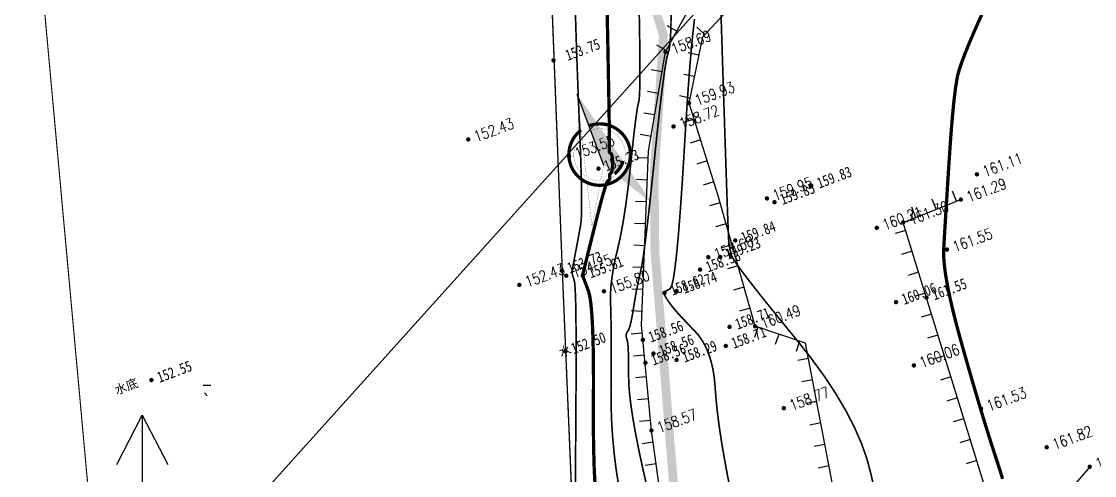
# Model space of a CAD drawing. Header units: millimetres. Extents: x -1471591 to 944464, y -468930 to 547002.
# Drawn here: x 435263 to 533137, y -20878 to 20590 of the extents above; entities that cross this region are included whole.
import ezdxf
from ezdxf.enums import TextEntityAlignment as Align

# ---------------------------------------------------------------- set-up
doc = ezdxf.new("R2010")
doc.units = ezdxf.units.MM
doc.header["$LTSCALE"] = 10
doc.linetypes.add('CENTER', pattern=[2, 1.25, -0.25, 0.25, -0.25])
for name, color, linetype in [('00-wcf水库清淤线', 5, 'Continuous'), ('DGX', 252, 'Continuous'), ('DMTZ', 252, 'Continuous'), ('GCD', 252, 'Continuous'), ('ZBTZ', 252, 'Continuous')]:
    doc.layers.add(name, color=color, linetype=linetype)
doc.layers.add('结构轮廓', color=1, linetype='Continuous', lineweight=35)
doc.layers.add('设计河底', color=5, linetype='Continuous', lineweight=25)
doc.styles.get("Standard").update_dxf_attribs({"font": 'simplex.shx', "width": 0.8, "bigfont": 'hztxt.shx'})
doc.styles.add('宋体', font='', dxfattribs={"height": 1.25, "bigfont": 'hztxt.shx'})
doc.styles.get('宋体').set_extended_font_data('SimSun')

# ---------------------------------------------------------------- blocks, each defined once
blk = doc.blocks.new('GC200')
at = {"layer": 'GCD', "const_width": 0.2, "flags": 128}
blk.add_lwpolyline([(-0.1, 0, 1), (0.1, 0, 1)], format="xyb", close=True, dxfattribs=at)
blk = doc.blocks.new('_COMPASS')
at = {"color": 1}
blk.add_line((0.5, 0), (-0.0875, 0), dxfattribs=at)
at = {"color": 1, "const_width": 0.00125}
for points in [[(-0.5, 0.25), (-0.2229, 0.082)], [(-0.1687, 0.1672), (-0.5, 0.25)], [(0.5, 0), (-0.1249, 0.1562)], [(-0.1901, 0.0622), (-0.0875, 0)]]:
    blk.add_lwpolyline(points, dxfattribs=at)
at = {"color": 1}
for points, const_width in [([(0, 0.2375, 1), (0, -0.2375, 0.414214), (0.2375, 0, 1)], 0.025), ([(0.2275, 0.0681, 0.331359), (0, 0.2375, 1)], 0.025), ([(0.1837, 0.0791, 0.814934), (-0.2, 0, 1)], 0.00125), ([(-0.2, 0, 1), (0.2, 0, 1)], 0.00125), ([(-0.1791, -0.0555, 0.163366), (-0.1093, -0.1523, 1)], 0.025)]:
    blk.add_lwpolyline(points, format="xyb", dxfattribs=dict(at, const_width=const_width))
for points in [[(-0.5, -0.25), (-0.1687, -0.1672), (-0.2229, -0.082)], [(0.5, 0), (-0.1249, -0.1562), (-0.0875, 0), (-0.1901, -0.0622)]]:
    blk.add_solid(points, dxfattribs=at)
blk = doc.blocks.new('地形')
at = {"color": 0}
for p, q in [((42.562, -13.054, 152.25), (30.475, -49.601, 152.25)), ((30.475, -49.601, 152.25), (23.063, -72.349, 152.25))]:
    blk.add_line(p, q, dxfattribs=at)
at = {"color": 0, "linetype": 'Continuous', "flags": 128}
for points, const_width in [([(30.801, -70.999), (31.045, -69.176), (31.291, -67.506), (31.538, -65.989), (31.788, -64.626), (32.039, -63.415), (32.293, -62.358), (32.549, -61.453), (32.807, -60.702), (33.049, -60.062), (33.259, -59.49), (33.437, -58.988), (33.582, -58.555), (33.696, -58.191), (33.776, -57.895), (33.824, -57.669), (33.84, -57.512), (33.845, -57.394), (33.86, -57.286), (33.886, -57.188), (33.922, -57.099), (33.968, -57.02), (34.024, -56.951), (34.091, -56.892), (34.168, -56.842), (34.259, -56.774), (34.369, -56.66), (34.498, -56.5), (34.646, -56.293), (34.812, -56.041), (34.997, -55.742), (35.201, -55.397), (35.424, -55.006), (35.654, -54.598), (35.882, -54.204), (36.107, -53.824), (36.329, -53.457), (36.549, -53.104), (36.765, -52.764), (36.979, -52.438), (37.191, -52.126), (37.449, -51.716), (37.803, -51.097), (38.253, -50.268), (38.799, -49.231), (39.442, -47.985), (40.181, -46.53), (41.015, -44.865), (41.946, -42.992), (42.874, -41.126), (43.7, -39.485), (44.424, -38.068), (45.045, -36.876), (45.565, -35.908), (45.982, -35.165), (46.297, -34.646), (46.511, -34.352), (46.687, -34.111), (46.893, -33.751), (47.129, -33.273), (47.393, -32.677), (47.687, -31.962), (48.011, -31.129)], 0.15), ([(39.903, -27.884), (39.279, -29.722), (38.651, -31.586), (38.019, -33.477), (37.384, -35.395), (36.746, -37.34), (36.136, -39.191), (35.588, -40.829), (35.1, -42.255), (34.674, -43.468), (34.308, -44.468), (34.003, -45.256), (33.76, -45.83), (33.577, -46.192), (33.422, -46.451), (33.263, -46.717), (33.1, -46.99), (32.932, -47.269), (32.76, -47.556), (32.583, -47.849), (32.402, -48.15), (32.216, -48.457), (32.039, -48.751), (31.88, -49.012), (31.742, -49.24), (31.623, -49.434), (31.525, -49.595), (31.446, -49.723), (31.386, -49.817), (31.347, -49.878), (31.319, -49.93), (31.295, -49.999), (31.275, -50.084), (31.259, -50.185), (31.246, -50.303), (31.237, -50.437), (31.232, -50.587), (31.231, -50.753), (31.164, -51.091), (30.964, -51.754), (30.631, -52.744), (30.165, -54.06), (29.564, -55.702), (28.831, -57.67), (27.964, -59.965), (26.963, -62.585), (25.959, -65.219), (25.083, -67.556), (24.333, -69.595)], 0.15), ([(43.27, -27.007), (42.363, -29.629), (41.451, -32.223), (40.657, -34.475), (39.982, -36.386), (39.424, -37.954), (38.985, -39.18), (38.664, -40.063), (38.462, -40.605), (38.377, -40.805), (38.355, -40.834), (38.341, -40.865), (38.333, -40.897), (38.333, -40.931), (38.34, -40.966), (38.354, -41.003), (38.375, -41.042), (38.404, -41.082), (38.43, -41.132), (38.443, -41.199), (38.444, -41.283), (38.432, -41.385), (38.408, -41.503), (38.372, -41.639), (38.323, -41.792), (38.261, -41.963), (38.195, -42.132), (38.132, -42.281), (38.071, -42.41), (38.013, -42.52), (37.958, -42.61), (37.905, -42.68), (37.856, -42.73), (37.809, -42.76), (37.765, -42.781), (37.727, -42.803), (37.694, -42.825), (37.665, -42.848), (37.641, -42.872), (37.623, -42.897), (37.609, -42.923), (37.6, -42.949), (37.593, -42.977), (37.585, -43.004), (37.577, -43.033), (37.568, -43.063), (37.558, -43.093), (37.548, -43.124), (37.537, -43.155), (37.525, -43.188), (37.511, -43.219), (37.491, -43.247), (37.466, -43.272), (37.437, -43.295), (37.401, -43.314), (37.361, -43.33), (37.316, -43.343), (37.265, -43.354), (37.178, -43.417), (37.022, -43.588), (36.797, -43.869), (36.503, -44.258), (36.141, -44.756), (35.71, -45.362), (35.21, -46.077), (34.641, -46.901), (34.075, -47.726), (33.582, -48.444), (33.162, -49.056), (32.816, -49.562), (32.542, -49.962), (32.343, -50.255), (32.216, -50.441), (32.163, -50.522), (32.148, -50.547), (32.134, -50.57), (32.123, -50.589), (32.113, -50.604), (32.106, -50.616), (32.101, -50.625), (32.097, -50.631), (32.096, -50.633), (32.096, -50.657), (32.096, -50.727), (32.096, -50.845), (32.096, -51.009), (32.096, -51.22), (32.097, -51.478), (32.098, -51.783), (32.098, -52.135), (32.049, -52.616), (31.901, -53.311), (31.652, -54.219), (31.303, -55.341), (30.855, -56.675), (30.307, -58.223), (29.659, -59.983), (28.911, -61.957), (28.156, -63.964), (27.486, -65.823), (26.902, -67.535), (26.403, -69.099)], 0.3), ([(28.476, -69.645), (28.764, -68.252), (29.095, -66.862), (29.471, -65.475), (29.89, -64.09), (30.352, -62.709), (30.859, -61.33), (31.364, -60.008), (31.822, -58.799), (32.234, -57.702), (32.599, -56.718), (32.918, -55.845), (33.19, -55.086), (33.415, -54.438), (33.594, -53.903), (33.766, -53.416), (33.97, -52.914), (34.207, -52.395), (34.477, -51.861), (34.779, -51.311), (35.113, -50.746), (35.48, -50.164), (35.879, -49.567), (36.304, -48.928), (36.748, -48.222), (37.211, -47.448), (37.692, -46.608), (38.192, -45.7), (38.711, -44.725), (39.249, -43.682), (39.805, -42.573), (40.342, -41.494), (40.819, -40.545), (41.238, -39.727), (41.597, -39.037), (41.897, -38.478), (42.138, -38.048), (42.321, -37.748), (42.444, -37.578), (42.574, -37.358), (42.779, -36.907), (43.057, -36.226), (43.409, -35.315), (43.835, -34.174), (44.334, -32.802), (44.907, -31.2), (45.554, -29.368)], 0.15), ([(37.918, -73.309), (38.144, -71.959), (38.375, -70.678), (38.609, -69.467), (38.846, -68.325), (39.088, -67.252), (39.333, -66.249), (39.582, -65.315), (39.835, -64.45), (40.059, -63.638), (40.221, -62.862), (40.322, -62.122), (40.361, -61.418), (40.338, -60.75), (40.253, -60.118), (40.107, -59.521), (39.899, -58.961), (39.671, -58.439), (39.466, -57.959), (39.283, -57.52), (39.122, -57.123), (38.983, -56.767), (38.867, -56.453), (38.774, -56.18), (38.702, -55.949), (38.646, -55.748), (38.598, -55.568), (38.557, -55.408), (38.525, -55.267), (38.5, -55.147), (38.483, -55.047), (38.475, -54.968), (38.474, -54.908), (38.477, -54.861), (38.48, -54.819), (38.483, -54.783), (38.487, -54.753), (38.491, -54.728), (38.494, -54.708), (38.498, -54.694), (38.502, -54.685), (38.516, -54.678), (38.549, -54.668), (38.602, -54.656), (38.674, -54.641), (38.765, -54.624), (38.876, -54.604), (39.006, -54.581), (39.155, -54.556), (39.382, -54.358), (39.742, -53.814), (40.237, -52.925), (40.866, -51.691), (41.629, -50.113), (42.526, -48.189), (43.558, -45.92), (44.724, -43.306), (45.894, -40.678), (46.939, -38.366), (47.859, -36.369), (48.653, -34.689), (49.322, -33.324), (49.866, -32.275)], 0.15), ([(52.493, -32.078), (51.952, -33.678), (51.292, -35.632), (50.511, -37.941), (49.612, -40.604), (48.711, -43.274), (47.926, -45.603), (47.258, -47.591), (46.706, -49.239), (46.271, -50.545), (45.951, -51.511), (45.749, -52.137), (45.662, -52.421), (45.634, -52.54), (45.607, -52.667), (45.58, -52.804), (45.555, -52.949), (45.53, -53.104), (45.506, -53.267), (45.483, -53.439), (45.461, -53.621), (45.486, -53.928), (45.605, -54.477), (45.817, -55.268), (46.123, -56.301), (46.523, -57.576), (47.016, -59.094), (47.603, -60.853), (48.283, -62.855), (48.952, -64.931), (49.505, -66.915), (49.94, -68.807), (50.259, -70.606), (50.461, -72.312), (50.547, -73.926), (50.516, -75.448), (50.368, -76.877), (50.175, -78.247)], 0.15)]:
    blk.add_lwpolyline(points, dxfattribs=dict(at, const_width=const_width))
at = {"color": 0, "linetype": 'Continuous', "elevation": 152.25, "flags": 128}
for points in [[(48.338, 18.801), (42.562, -13.054), (30.475, -49.601), (23.063, -72.349), (22.83, -73.253), (20.273, -76.42), (6.984, -77.13), (1.12, -77.791)], [(27.322, -81.707), (30.23, -78.613), (33.01, -66.08), (35.536, -56.756), (41.709, -42.09), (46.341, -34.147), (51.091, -30.01), (56.139, -27.344), (58.737, -20.883), (61.427, -17.047), (66.603, -18.091), (70.105, -19.676), (75.249, -15.154), (77.176, -13.918), (79.43, -15.1), (82.786, -17.772), (93.119, -22.943), (103.288, -28.193), (113.117, -32.228), (124.733, -38.932), (135.735, -44.55)], [(48.728, -87.947), (44.003, -84.315), (46.513, -77.904), (48.978, -63.528), (45.203, -60.481), (46.227, -48.134), (46.706, -39.292), (49.989, -34.065), (54.805, -31.617)], [(39.903, -46.382), (38.982, -45.994)], [(46.299, -46.807), (45.301, -46.753)], [(39.127, -48.225), (38.206, -47.837)], [(46.172, -48.803), (45.175, -48.72)], [(38.351, -50.068), (37.43, -49.68)], [(46.007, -50.796), (45.01, -50.713)], [(37.576, -51.912), (36.654, -51.524)], [(45.841, -52.789), (44.845, -52.707)], [(36.8, -53.755), (35.878, -53.367)], [(45.676, -54.782), (44.68, -54.7)], [(36.024, -55.598), (35.102, -55.21)], [(45.511, -56.775), (44.514, -56.693)], [(35.342, -57.474), (34.377, -57.213)], [(45.346, -58.769), (44.349, -58.686)], [(34.819, -59.405), (33.854, -59.143)], [(45.423, -60.658), (44.794, -61.436)], [(34.296, -61.335), (33.331, -61.074)], [(46.979, -61.914), (46.351, -62.692)], [(33.773, -63.265), (32.808, -63.004)], [(48.535, -63.17), (47.907, -63.949)], [(33.25, -65.196), (32.285, -64.934)], [(48.737, -64.938), (47.751, -64.769)], [(32.776, -67.138), (31.8, -66.922)], [(48.399, -66.909), (47.413, -66.74)], [(32.343, -69.091), (31.366, -68.874)], [(48.061, -68.88), (47.075, -68.711)], [(47.723, -70.852), (46.737, -70.683)], [(47.385, -72.823), (46.399, -72.654)], [(47.047, -74.794), (46.061, -74.625)]]:
    blk.add_lwpolyline(points, dxfattribs=at)
at = {"layer": 'DGX', "color": 252, "linetype": 'Continuous', "const_width": 0.3, "flags": 128}
blk.add_lwpolyline([(75.073, -40.539), (74.074, -41.543), (73.191, -42.45), (72.424, -43.261), (71.774, -43.975), (71.24, -44.593), (70.822, -45.113), (70.52, -45.538), (70.255, -45.974), (69.944, -46.531), (69.589, -47.207), (69.189, -48.004), (68.744, -48.922), (68.254, -49.959), (67.719, -51.117), (67.14, -52.396), (66.561, -53.684), (66.028, -54.874), (65.54, -55.964), (65.098, -56.955), (64.701, -57.847), (64.349, -58.639), (64.044, -59.332), (63.783, -59.926), (63.552, -60.539), (63.333, -61.288), (63.127, -62.175), (62.934, -63.198), (62.754, -64.359), (62.586, -65.656), (62.43, -67.09), (62.288, -68.661), (62.157, -70.257), (62.04, -71.765), (61.934, -73.184), (61.841, -74.516), (61.76, -75.76), (61.692, -76.916), (61.635, -77.984), (61.592, -78.965), (61.553, -79.865), (61.512, -80.694), (61.469, -81.451)], dxfattribs=at)
at = {"layer": 'DMTZ', "linetype": 'Continuous', "elevation": 152.25, "flags": 128}
for points in [[(47.962, -32.736), (47.305, -31.982)], [(50.258, -33.929), (49.805, -33.037)], [(46.454, -34.049), (45.797, -33.295)], [(49.086, -35.503), (48.239, -34.972)], [(45.409, -35.746), (44.545, -35.242)], [(44.402, -37.474), (43.538, -36.97)], [(48.022, -37.197), (47.176, -36.665)], [(43.394, -39.202), (42.53, -38.698)], [(46.959, -38.891), (46.112, -38.359)], [(42.387, -40.929), (41.523, -40.425)], [(46.624, -40.816), (45.625, -40.762)], [(41.455, -42.695), (40.533, -42.307)], [(46.516, -42.813), (45.517, -42.759)], [(40.679, -44.538), (39.757, -44.15)], [(46.408, -44.81), (45.409, -44.756)], [(62.421, -56.308), (62.402, -55.308)], [(64.42, -56.271), (64.402, -55.271)], [(66.42, -56.235), (66.402, -55.235)], [(69.296, -83.198), (64.804, -85.691), (61.729, -85.645), (59.546, -84.237), (60.108, -74.447), (61.186, -56.33), (66.836, -56.227)], [(61.141, -57.094), (60.143, -57.035)], [(61.022, -59.091), (60.024, -59.032)], [(60.903, -61.087), (59.905, -61.028)], [(60.785, -63.084), (59.786, -63.024)], [(60.666, -65.08), (59.668, -65.021)], [(60.547, -67.077), (59.549, -67.017)], [(60.428, -69.073), (59.43, -69.014)], [(60.309, -71.07), (59.311, -71.01)], [(60.191, -73.066), (59.192, -73.007)], [(60.073, -75.063), (59.075, -75.005)], [(59.959, -77.059), (58.96, -77.002)], [(59.844, -79.056), (58.846, -78.999)]]:
    blk.add_lwpolyline(points, dxfattribs=at)
at = {"layer": '结构轮廓'}
for p, q in [((-3.83, -47.878, 311.25), (-3.178, -48.145, 311.25)), ((-3.816, -48.91, 311.25), (-3.953, -48.584, 311.25))]:
    blk.add_line(p, q, dxfattribs=at)
at = {"layer": '设计河底', "color": 1, "linetype": 'CENTER', "ltscale": 0.5, "const_width": 0.1, "elevation": 152.25, "flags": 128}
blk.add_lwpolyline([(41.374, 159.159, 0.031097), (40.168, 155.632), (-17.721, -55.813)], format="xyb", dxfattribs=at)
at = {"color": 0, "xscale": 11.8125, "yscale": 11.8125, "zscale": 11.8125, "rotation": 90}
blk.add_blockref('_COMPASS', (37.422, -40.831, 393.735), dxfattribs=at)
at = {"color": 0}
ref = blk.add_blockref('GC200', (26.392, -49.408, 304.678), dxfattribs=at)
ref.add_attrib('height', '152.43', dxfattribs={"layer": 'GCD', "height": 1, "width": 0.8}).set_placement((26.992, -49.408, 304.678), align=Align.MIDDLE_LEFT)
ref = blk.add_blockref('GC200', (30.475, -49.551, 305.98), dxfattribs=at)
ref.add_attrib('height', '153.73', dxfattribs={"layer": 'GCD', "height": 1, "style": '宋体', "width": 0.8}).set_placement((31.075, -49.551, 305.98), align=Align.MIDDLE_LEFT)
ref = blk.add_blockref('GC200', (30.692, -50.129, 306.496), dxfattribs=at)
ref.add_attrib('height', '154.25', dxfattribs={"layer": 'GCD', "height": 1, "width": 0.8}).set_placement((31.292, -50.129, 306.496), align=Align.MIDDLE_LEFT)
ref = blk.add_blockref('GC200', (50.309, -49.931, 312.202), dxfattribs=at)
ref.add_attrib('height', '159.95', dxfattribs={"layer": 'GCD', "height": 1, "width": 0.8}).set_placement((50.909, -49.931, 312.202), align=Align.MIDDLE_LEFT)
at = {"color": 0, "linetype": 'Continuous'}
ref = blk.add_blockref('GC200', (54.502, -50.269, 312.08), dxfattribs=at)
ref.add_attrib('height', '159.83', dxfattribs={"layer": 'GCD', "linetype": 'Continuous', "height": 1, "style": '宋体', "width": 0.8}).set_placement((55.102, -50.269, 312.08), align=Align.MIDDLE_LEFT)
at = {"color": 0}
ref = blk.add_blockref('GC200', (32.103, -50.64, 307.86), dxfattribs=at)
ref.add_attrib('height', '155.61', dxfattribs={"layer": 'GCD', "height": 1, "style": '宋体', "width": 0.8}).set_placement((32.703, -50.64, 307.86), align=Align.MIDDLE_LEFT)
at = {"color": 0, "linetype": 'Continuous'}
ref = blk.add_blockref('GC200', (50.838, -50.493, 312.1), dxfattribs=at)
ref.add_attrib('height', '159.85', dxfattribs={"layer": 'GCD', "linetype": 'Continuous', "height": 1, "style": '宋体', "width": 0.8}).set_placement((51.438, -50.493, 312.1), align=Align.MIDDLE_LEFT)
at = {"color": 0}
ref = blk.add_blockref('GC200', (33.413, -52.663, 308.045), dxfattribs=at)
ref.add_attrib('height', '155.80', dxfattribs={"layer": 'GCD', "height": 1, "width": 0.8}).set_placement((34.013, -52.663, 308.045), align=Align.MIDDLE_LEFT)
ref = blk.add_blockref('GC200', (43.417, -53.077, 310.845), dxfattribs=at)
ref.add_attrib('height', '158.60', dxfattribs={"layer": 'GCD', "height": 1, "width": 0.8}).set_placement((44.017, -53.077, 310.845), align=Align.MIDDLE_LEFT)
at = {"color": 0, "linetype": 'Continuous'}
ref = blk.add_blockref('GC200', (46.264, -52.512, 312.09), dxfattribs=at)
ref.add_attrib('height', '159.84', dxfattribs={"layer": 'GCD', "linetype": 'Continuous', "height": 1, "style": '宋体', "width": 0.8}).set_placement((46.864, -52.512, 312.09), align=Align.MIDDLE_LEFT)
at = {"color": 0}
ref = blk.add_blockref('GC200', (42.319, -53.882, 310.81), dxfattribs=at)
ref.add_attrib('height', '158.56', dxfattribs={"layer": 'GCD', "height": 1, "style": '宋体', "width": 0.8}).set_placement((42.919, -53.882, 310.81), align=Align.MIDDLE_LEFT)
at = {"color": 0, "linetype": 'Continuous'}
ref = blk.add_blockref('GC200', (44.444, -53.44, 311.48), dxfattribs=at)
ref.add_attrib('height', '159.23', dxfattribs={"layer": 'GCD', "linetype": 'Continuous', "height": 1, "style": '宋体', "width": 0.8}).set_placement((45.044, -53.44, 311.48), align=Align.MIDDLE_LEFT)
at = {"color": 0}
ref = blk.add_blockref('GC200', (38.528, -54.736, 310.87), dxfattribs=at)
ref.add_attrib('height', '158.62', dxfattribs={"layer": 'GCD', "height": 1, "style": '宋体', "width": 0.8}).set_placement((39.128, -54.736, 310.87), align=Align.MIDDLE_LEFT)
ref = blk.add_blockref('GC200', (39.629, -54.958, 310.99), dxfattribs=at)
ref.add_attrib('height', '158.74', dxfattribs={"layer": 'GCD', "height": 1, "style": '宋体', "width": 0.8}).set_placement((40.229, -54.958, 310.99), align=Align.MIDDLE_LEFT)
ref = blk.add_blockref('GC200', (28.205, -56.57, 304.75), dxfattribs=at)
ref.add_attrib('height', '152.50', dxfattribs={"layer": 'GCD', "height": 1, "style": '宋体', "width": 0.8}).set_placement((28.805, -56.57, 304.75), align=Align.MIDDLE_LEFT)
ref = blk.add_blockref('GC200', (35.184, -58.057, 310.81), dxfattribs=at)
ref.add_attrib('height', '158.56', dxfattribs={"layer": 'GCD', "height": 1, "style": '宋体', "width": 0.8}).set_placement((35.784, -58.057, 310.81), align=Align.MIDDLE_LEFT)
ref = blk.add_blockref('GC200', (34.676, -60.099, 310.81), dxfattribs=at)
ref.add_attrib('height', '158.56', dxfattribs={"layer": 'GCD', "height": 1, "style": '宋体', "width": 0.8}).set_placement((35.276, -60.099, 310.81), align=Align.MIDDLE_LEFT)
ref = blk.add_blockref('GC200', (35.65, -59.568, 310.81), dxfattribs=at)
ref.add_attrib('height', '158.56', dxfattribs={"layer": 'GCD', "height": 1, "style": '宋体', "width": 0.8}).set_placement((36.25, -59.568, 310.81), align=Align.MIDDLE_LEFT)
at = {"color": 0, "linetype": 'Continuous'}
ref = blk.add_blockref('GC200', (43.006, -59.724, 310.96), dxfattribs=at)
ref.add_attrib('height', '158.71', dxfattribs={"layer": 'GCD', "linetype": 'Continuous', "height": 1, "style": '宋体', "width": 0.8}).set_placement((43.606, -59.724, 310.96), align=Align.MIDDLE_LEFT)
at = {"color": 0}
ref = blk.add_blockref('GC200', (37.423, -60.848, 310.54), dxfattribs=at)
ref.add_attrib('height', '158.29', dxfattribs={"layer": 'GCD', "height": 1, "style": '宋体', "width": 0.8}).set_placement((38.023, -60.848, 310.54), align=Align.MIDDLE_LEFT)
ref = blk.add_blockref('GC200', (45.203, -60.481, 312.735), dxfattribs=at)
ref.add_attrib('height', '160.49', dxfattribs={"layer": 'GCD', "height": 1, "width": 0.8}).set_placement((45.803, -60.481, 312.735), align=Align.MIDDLE_LEFT)
ref = blk.add_blockref('GC200', (42.071, -61.231, 310.96), dxfattribs=at)
ref.add_attrib('height', '158.71', dxfattribs={"layer": 'GCD', "height": 1, "style": '宋体', "width": 0.8}).set_placement((42.671, -61.231, 310.96), align=Align.MIDDLE_LEFT)
ref = blk.add_blockref('GC200', (33.01, -66.08, 310.817), dxfattribs=at)
ref.add_attrib('height', '158.57', dxfattribs={"layer": 'GCD', "height": 1, "width": 0.8}).set_placement((33.61, -66.08, 310.817), align=Align.MIDDLE_LEFT)
ref = blk.add_blockref('GC200', (45.039, -68.407, 311.015), dxfattribs=at)
ref.add_attrib('height', '158.77', dxfattribs={"layer": 'GCD', "height": 1, "width": 0.8}).set_placement((45.639, -68.407, 311.015), align=Align.MIDDLE_LEFT)
ref = blk.add_blockref('GC200', (57.518, -68.909, 312.307), dxfattribs=at)
ref.add_attrib('height', '160.06', dxfattribs={"layer": 'GCD', "height": 1, "width": 0.8}).set_placement((58.118, -68.909, 312.307), align=Align.MIDDLE_LEFT)
at = {"layer": 'GCD'}
ref = blk.add_blockref('GC200', (36.494, -31.303, 306), dxfattribs=at)
ref.add_attrib('height', '153.75', dxfattribs={"height": 1, "style": '宋体', "width": 0.8}).set_placement((37.694, -31.303, 306), align=Align.MIDDLE_LEFT)
ref = blk.add_blockref('GC200', (46.341, -34.147, 310.941), dxfattribs=at)
ref.add_attrib('height', '158.69', dxfattribs={"height": 1, "width": 0.8}).set_placement((46.941, -34.147, 310.941), align=Align.MIDDLE_LEFT)
ref = blk.add_blockref('GC200', (26.687, -35.34, 304.683), dxfattribs=at)
ref.add_attrib('height', '152.43', dxfattribs={"height": 1, "width": 0.8}).set_placement((27.287, -35.34, 304.683), align=Align.MIDDLE_LEFT)
ref = blk.add_blockref('GC200', (46.706, -39.292, 312.175), dxfattribs=at)
ref.add_attrib('height', '159.93', dxfattribs={"height": 1, "width": 0.8}).set_placement((47.306, -39.292, 312.175), align=Align.MIDDLE_LEFT)
ref = blk.add_blockref('GC200', (34.749, -40.005, 305.804), dxfattribs=at)
ref.add_attrib('height', '153.55', dxfattribs={"height": 1, "width": 0.8}).set_placement((35.349, -40.005, 305.804), align=Align.MIDDLE_LEFT)
ref = blk.add_blockref('GC200', (44.634, -40.793, 310.974), dxfattribs=at)
ref.add_attrib('height', '158.72', dxfattribs={"height": 1, "width": 0.8}).set_placement((45.234, -40.793, 310.974), align=Align.MIDDLE_LEFT)
ref = blk.add_blockref('GC200', (36.872, -41.998, 307.48), dxfattribs=at)
ref.add_attrib('height', '155.23', dxfattribs={"height": 1, "style": '宋体', "width": 0.8}).set_placement((37.472, -41.998, 307.48), align=Align.MIDDLE_LEFT)
ref = blk.add_blockref('GC200', (-8.082, -45.792, 463.8), dxfattribs=at)
ref.add_attrib('height', '152.55', dxfattribs={"height": 1, "style": '宋体', "width": 0.8}).set_placement((-7.482, -45.792, 463.8), align=Align.MIDDLE_LEFT)
ref = blk.add_blockref('GC200', (69.02, -54.582, 313.362), dxfattribs=at)
ref.add_attrib('height', '161.11', dxfattribs={"height": 1, "width": 0.8}).set_placement((69.62, -54.582, 313.362), align=Align.MIDDLE_LEFT)
ref = blk.add_blockref('GC200', (58.75, -55.945, 312.459), dxfattribs=at)
ref.add_attrib('height', '160.21', dxfattribs={"height": 1, "width": 0.8}).set_placement((59.35, -55.945, 312.459), align=Align.MIDDLE_LEFT)
ref = blk.add_blockref('GC200', (66.836, -56.227, 313.538), dxfattribs=at)
ref.add_attrib('height', '161.29', dxfattribs={"height": 1, "width": 0.8}).set_placement((67.436, -56.227, 313.538), align=Align.MIDDLE_LEFT)
ref = blk.add_blockref('GC200', (61.186, -56.33, 313.553), dxfattribs=at)
ref.add_attrib('height', '161.30', dxfattribs={"height": 1, "width": 0.8}).set_placement((61.786, -56.33, 313.553), align=Align.MIDDLE_LEFT)
ref = blk.add_blockref('GC200', (64.049, -60.06, 313.795), dxfattribs=at)
ref.add_attrib('height', '161.55', dxfattribs={"height": 1, "width": 0.8}).set_placement((64.649, -60.06, 313.795), align=Align.MIDDLE_LEFT)
at = {"layer": 'GCD', "linetype": 'Continuous'}
ref = blk.add_blockref('GC200', (58.024, -62.924, 312.31), dxfattribs=at)
ref.add_attrib('height', '160.06', dxfattribs={"linetype": 'Continuous', "height": 1, "style": '宋体', "width": 0.8}).set_placement((58.624, -62.924, 312.31), align=Align.MIDDLE_LEFT)
ref = blk.add_blockref('GC200', (60.759, -63.507, 313.8), dxfattribs=at)
ref.add_attrib('height', '161.55', dxfattribs={"linetype": 'Continuous', "height": 1, "style": '宋体', "width": 0.8}).set_placement((61.359, -63.507, 313.8), align=Align.MIDDLE_LEFT)
at = {"layer": 'GCD'}
ref = blk.add_blockref('GC200', (61.868, -74.755, 313.776), dxfattribs=at)
ref.add_attrib('height', '161.53', dxfattribs={"height": 1, "width": 0.8}).set_placement((62.468, -74.755, 313.776), align=Align.MIDDLE_LEFT)
ref = blk.add_blockref('GC200', (66.246, -80.149, 314.067), dxfattribs=at)
ref.add_attrib('height', '161.82', dxfattribs={"height": 1, "width": 0.8}).set_placement((66.846, -80.149, 314.067), align=Align.MIDDLE_LEFT)
ref = blk.add_blockref('GC200', (69.296, -83.198, 314.033), dxfattribs=at)
ref.add_attrib('height', '161.78', dxfattribs={"height": 1, "width": 0.8}).set_placement((69.896, -83.198, 314.033), align=Align.MIDDLE_LEFT)
at = {"color": 0, "linetype": 'Continuous', "style": '宋体'}
blk.add_text('水', height=0.8, dxfattribs=at).set_placement((28.179, -56.518, -155.15), align=Align.MIDDLE)
at = {"layer": 'ZBTZ', "linetype": 'Continuous', "style": '宋体'}
blk.add_text('水底', height=0.8, dxfattribs=at).set_placement((-10.437, -45.515, 152.55), align=Align.MIDDLE)

msp = doc.modelspace()

# ---------------------------------------------------------------- linework, layer by layer
at = {"color": 6, "flags": 128}
msp.add_lwpolyline([(504618.6, 30215.1), (447029.8, -33870.2)], dxfattribs=at)
at = {"color": 1}
for points in [[(443969.4, -19865.5), (446286.5, -15367), (448603.7, -19865.5)], [(446286.5, -15367), (446286.5, -27491.5)]]:
    msp.add_lwpolyline(points, dxfattribs=at)
at = {"layer": '00-wcf水库清淤线', "color": 1, "const_width": 800, "flags": 128}
msp.add_lwpolyline([(473649.5, 91507.7), (479658.8, 65057.5), (482764.9, 53923.8), (493821.3, 19320.5), (492975.6, 6644.9), (493036, -397.5), (494826.5, -22820.5), (495452, -41075), (492514.2, -60991.9), (491932.5, -68107.8), (491625, -82220.5), (491690, -91972.3), (493065.7, -100397.6), (497292.2, -116756), (497895.2, -119246.5), (496678, -123130.6)], dxfattribs=at)

# ---------------------------------------------------------------- block references
at = {"xscale": 1000, "yscale": 1000, "zscale": 1000, "rotation": 20.51376453450802}
msp.add_blockref('地形', (438640.4, 33561.1, -152250), dxfattribs=at)

doc.saveas('drawing.dxf')
